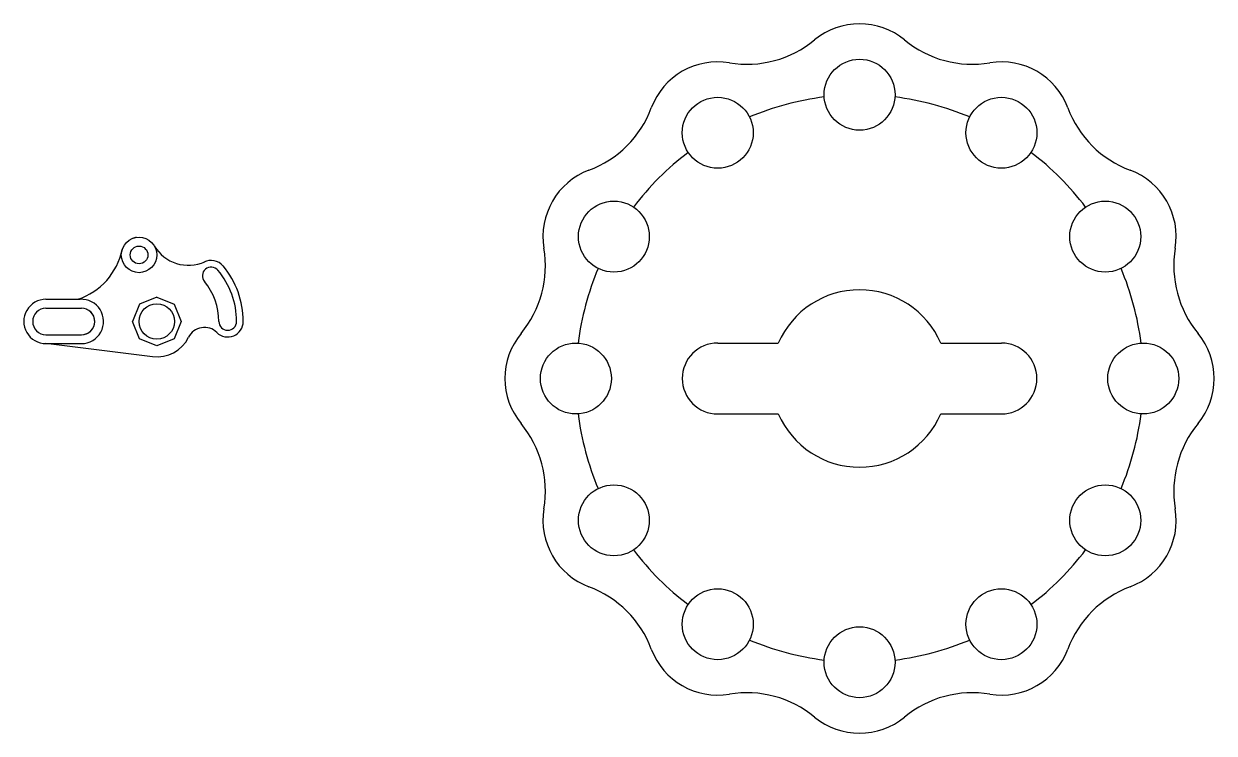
# Model space of a CAD drawing. Header units: millimetres. Extents: x 5760 to 6297, y 3211 to 3531.
import ezdxf

# ---------------------------------------------------------------- set-up
doc = ezdxf.new("R2010")
doc.units = ezdxf.units.MM

msp = doc.modelspace()

# ---------------------------------------------------------------- linework, layer by layer
for p, q in [((5841.34, 3423.17), (5841.32, 3423.19)), ((5770.11, 3406.48), (5785.51, 3406.46)), ((5786.1, 3406.48), (5785.52, 3406.48)), ((5820.1, 3407.48), (5812.32, 3404.25)), ((5820.1, 3407.48), (5827.88, 3404.25)), ((5770.1, 3402.48), (5786.1, 3402.48)), ((5812.32, 3404.25), (5809.1, 3396.48)), ((5827.88, 3404.25), (5831.1, 3396.48)), ((5812.32, 3388.7), (5809.1, 3396.48)), ((5831.1, 3396.48), (5827.88, 3388.7)), ((5770.1, 3390.48), (5786.1, 3390.48)), ((5770.1, 3386.48), (5786.1, 3386.48)), ((5818.16, 3380.59), (5770.1, 3386.48)), ((5820.1, 3385.48), (5812.32, 3388.7)), ((5827.88, 3388.7), (5820.1, 3385.48)), ((6073.19, 3386.75), (6100.53, 3386.75)), ((6173.85, 3386.75), (6201.19, 3386.75)), ((6073.19, 3354.75), (6100.53, 3354.75)), ((6173.85, 3354.75), (6201.19, 3354.75))]:
    msp.add_line(p, q)
for centre, radius in [((6137.19, 3498.75), 16), ((6073.19, 3481.6), 16), ((6201.19, 3481.6), 16), ((6026.33, 3434.75), 16), ((6248.04, 3434.75), 16), ((5812.1, 3426.48), 8), ((5812.1, 3426.48), 4), ((5820.1, 3396.48), 8), ((6009.19, 3370.75), 16), ((6265.19, 3370.75), 16), ((6026.33, 3306.75), 16), ((6248.04, 3306.75), 16), ((6073.19, 3259.9), 16), ((6201.19, 3259.9), 16), ((6137.19, 3242.75), 16)]:
    msp.add_circle(centre, radius)
for centre, radius, start, end in [((6137.19, 3498.75), 32, 50.5367, 129.4633), ((6086.34, 3560.51), 48, 260.5367, 309.4633), ((6188.03, 3560.51), 48, 230.5367, 279.4633), ((6073.19, 3481.6), 32, 80.5367, 159.4633), ((6201.19, 3481.6), 32, 20.5367, 99.4633), ((6137.19, 3370.75), 128, 97.1666, 112.8334), ((6137.19, 3370.75), 128, 97.1666, 112.8334), ((6137.19, 3370.75), 128, 67.1666, 82.8334), ((5998.27, 3509.66), 48, 290.5367, 339.4633), ((6276.1, 3509.66), 48, 200.5367, 249.4633), ((6137.19, 3370.75), 128, 127.1666, 142.8334), ((6137.19, 3370.75), 128, 127.1666, 142.8334), ((6137.19, 3370.75), 128, 37.1666, 52.8334), ((6026.33, 3434.75), 32, 110.5367, 189.4633), ((6248.04, 3434.75), 32, 350.5367, 69.4633), ((5820.1, 3396.48), 39, 103.4854, 106.3775), ((5775.05, 3434.92), 30, 288.4402, 348.4066), ((5820.1, 3396.48), 36, 115.7156, 115.7891), ((5834.42, 3439.81), 18, 210.8649, 294.156), ((5947.42, 3421.59), 48, 320.5367, 9.4633), ((5947.42, 3421.59), 48, 320.5367, 9.4633), ((6326.95, 3421.59), 48, 170.5367, 219.4633), ((5844.65, 3417), 7, 39.9026, 118.2743), ((5820.1, 3396.48), 39, 0, 39.9027), ((5844.65, 3417), 4, 39.9026, 219.9026), ((5820.1, 3396.48), 36, 0, 39.9027), ((6137.19, 3370.75), 128, 157.1666, 172.8334), ((6137.19, 3370.75), 128, 157.1666, 172.8334), ((6137.19, 3370.75), 128, 7.1666, 22.8334), ((5820.1, 3396.48), 28, 0, 39.9027), ((6137.19, 3370.75), 40, 23.5782, 156.4218), ((5770.1, 3396.48), 10, 89.9356, 270), ((5786.1, 3396.48), 10, 270, 93.3723), ((5820.1, 3396.48), 36, 163.8724, 163.9011), ((5770.1, 3396.48), 6, 90, 270), ((5786.1, 3396.48), 6, 270, 90), ((5786.1, 3396.48), 6, 270, 65.6843), ((5852.1, 3396.48), 7, 225.4894, 0), ((5852.1, 3396.48), 4, 180, 0), ((5820.1, 3396.48), 16, 263.0224, 333.5319), ((5841.59, 3385.78), 8, 45.4894, 153.5319), ((6009.19, 3370.75), 32, 140.5367, 219.4633), ((6265.19, 3370.75), 32, 320.5367, 39.4633), ((5820.1, 3396.48), 36, 196.0989, 196.1276), ((6073.19, 3370.75), 16, 90, 270), ((6201.19, 3370.75), 16, 270, 90), ((6137.19, 3370.75), 128, 187.1666, 202.8334), ((6137.19, 3370.75), 128, 187.1666, 202.8334), ((6137.19, 3370.75), 40, 203.5782, 336.4218), ((6137.19, 3370.75), 128, 337.1666, 352.8334), ((6137.19, 3370.75), 128, 337.1666, 352.8334), ((5947.42, 3319.9), 48, 350.5367, 39.4633), ((6326.95, 3319.9), 48, 140.5367, 189.4633), ((6026.33, 3306.75), 32, 170.5367, 249.4633), ((6248.04, 3306.75), 32, 290.5367, 9.4633), ((6137.19, 3370.75), 128, 217.1666, 232.8334), ((6137.19, 3370.75), 128, 217.1666, 232.8334), ((6137.19, 3370.75), 128, 307.1666, 322.8334), ((6137.19, 3370.75), 128, 307.1666, 322.8334), ((5998.27, 3231.83), 48, 20.5367, 69.4633), ((6276.1, 3231.83), 48, 110.5367, 159.4633), ((6137.19, 3370.75), 128, 247.1666, 262.8334), ((6137.19, 3370.75), 128, 247.1666, 262.8334), ((6137.19, 3370.75), 128, 277.1666, 292.8334), ((6137.19, 3370.75), 128, 277.1666, 292.8334), ((6073.19, 3259.9), 32, 200.5367, 279.4633), ((6201.19, 3259.9), 32, 260.5367, 339.4633), ((6086.34, 3180.98), 48, 50.5367, 99.4633), ((6188.03, 3180.98), 48, 80.5367, 129.4633), ((6188.03, 3180.98), 48, 80.5367, 129.4633), ((6137.19, 3242.75), 32, 230.5367, 309.4633)]:
    msp.add_arc(centre, radius, start, end)

doc.saveas('drawing.dxf')
